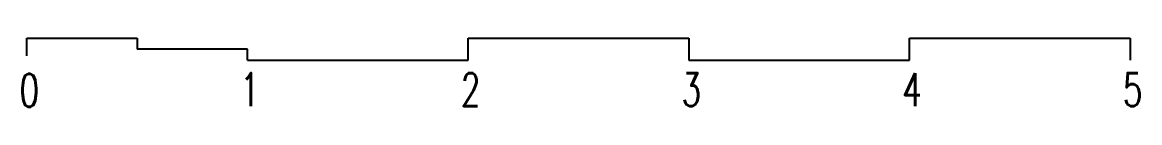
# Model space of a CAD drawing. Header units: metres. Extents: x -442 to 316, y -503 to 125.
# Drawn here: x 137.44 to 142.5, y -299.91 to -299.6 of the extents above; entities that cross this region are included whole.
import ezdxf

# ---------------------------------------------------------------- set-up
doc = ezdxf.new("R2010")
doc.units = ezdxf.units.M
doc.layers.add('popis', color=6, linetype='Continuous')
doc.layers.add('SRAFY', color=3, linetype='Continuous')
doc.styles.add('ROMANS', font='romans.shx', dxfattribs={"width": 0.7})

msp = doc.modelspace()

# ---------------------------------------------------------------- linework, layer by layer
at = {"layer": 'SRAFY', "linetype": 'Continuous'}
for p, q in [((137.462433, -299.678991), (137.462433, -299.598997)), ((137.462433, -299.598997), (137.962433, -299.598997)), ((137.962433, -299.598997), (137.962433, -299.648997)), ((139.462433, -299.698997), (139.462433, -299.598997)), ((139.462433, -299.598997), (140.462433, -299.598997)), ((140.462433, -299.598997), (140.462433, -299.698997)), ((141.462433, -299.698997), (141.462433, -299.598997)), ((141.462433, -299.598997), (142.462433, -299.598997)), ((142.462433, -299.598997), (142.462433, -299.698997)), ((138.462433, -299.648997), (137.962433, -299.648997)), ((138.462433, -299.698997), (138.462433, -299.648997)), ((138.462433, -299.698997), (139.462433, -299.698997)), ((140.462433, -299.698997), (141.462433, -299.698997))]:
    msp.add_line(p, q, dxfattribs=at)

# ---------------------------------------------------------------- texts
at = {"layer": 'popis', "linetype": 'Continuous', "char_height": 0.15, "width": 2.20915077, "attachment_point": 1, "style": 'ROMANS'}
for s, insert in [('0', (137.428318, -299.761219)), ('1', (138.428318, -299.757648)), ('2', (139.428318, -299.757648)), ('3', (140.428318, -299.757648)), ('4', (141.428318, -299.757648)), ('5', (142.428318, -299.757984))]:
    msp.add_mtext(s, dxfattribs=dict(at, insert=insert))

doc.saveas('drawing.dxf')
